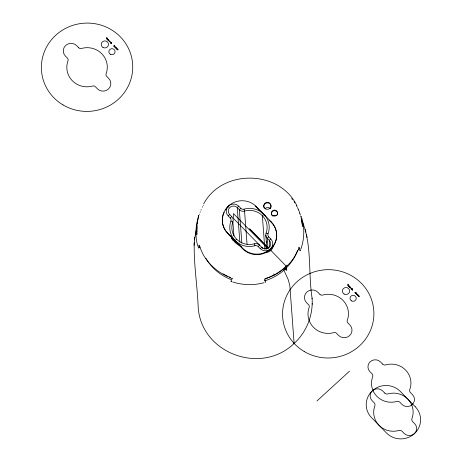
<?xml version="1.0" encoding="UTF-8"?>
<svg xmlns="http://www.w3.org/2000/svg" width="462" height="462" viewBox="0 0 462 462"><rect width="100%" height="100%" fill="white"/><g stroke="black" fill="none" stroke-linecap="round" stroke-linejoin="round"><path stroke-width="0.69" d="M285.083 268.312L285.06 268.208A52.16 8.46 47.6 0 1 284.863 267.689M198.937 245.611L198.868 246.125A8.888 1.773 -44.4 0 1 198.648 246.714L198.475 247.083A7.739 1.542 -44.4 0 0 198.348 247.395L198.308 247.517A5.787 1.155 -44.4 0 0 198.279 247.828L198.469 248.013A2.697 0.537 -44.4 0 0 199.087 247.742L199.174 247.696A12.064 2.408 -44.4 0 0 199.902 247.21L200.086 247.089A38.866 7.756 -44.4 0 0 200.277 246.956M264.726 279.504L266.274 278.395M302.471 221.956C312.058 245.998 308.154 273.002 312.069 298.106C313.34 314.917 306.624 332.097 294.121 343.445L293.942 343.618C260.539 375.739 200.092 352.876 198.134 306.144C197.268 284.985 193.676 263.848 194.248 242.648M194.485 239.945L196.044 230.729M194.04 245.328L194.687 237.301M197.072 225.693L196.777 231.97L196.754 231.375M197.309 223.822L197.505 222.58M198.839 215.644C195.409 225.427 194.976 236.238 197.8 246.223M300.924 248.908C304.325 239.177 304.712 228.419 301.917 218.491M198.718 215.246L196.841 225.427L196.893 234.482L196.8 232.958M197.309 220.894L197.395 220.565M200.098 212.301L200.283 211.729M200.976 209.991L201.207 209.465M298.712 248.914L299.37 247.557M298.608 249.139L294.825 256.329A52.957 51.172 -4.3 0 1 274.509 274.907L267.579 277.922M301.293 217.365L301.438 216.869A5.787 1.155 -44.4 0 0 301.363 216.655L301.311 216.614A7.739 1.542 -44.4 0 0 301.155 216.568L301.114 216.562M231.196 281.479L231 281.289A5.787 1.155 -44.4 0 1 231.035 280.977L231.069 280.856A7.739 1.542 -44.4 0 1 231.202 280.544L231.375 280.174A8.888 1.773 -44.4 0 0 231.589 279.602L232.64 278.159M294.121 343.445L289.836 285.782L288.305 279.822L283.847 270.103M202.298 207.201L202.587 206.647M203.315 205.319L203.494 205.013M203.742 203.684C222.696 168.694 279.932 169.785 296.974 205.965M107.663 39.322C106.907 40.055 107.623 38.779 108.044 39.293M107.917 39.547L107.559 39.876L107.981 39.651M108.235 39.876L107.964 40.286L108.362 39.923M108.247 40.442C107.998 38.843 109.933 41.031 108.345 40.708M110.187 42.423C110.395 40.442 111.498 43.22 110.285 42.689M114.865 46.876L114.536 47.014L115.107 46.685M115.309 47.661C115.09 46.102 116.973 48.221 115.425 47.938M115.927 48.071L116.372 47.829L116.002 48.169M116.17 48.516L116.713 48.175L116.32 48.371M116.719 48.585C115.933 49.336 116.73 48.002 117.1 48.55M116.973 48.805L116.609 49.134L117.036 48.908M117.29 49.134L117.013 49.544L117.417 49.18M117.302 49.7C117.117 48.112 118.971 50.277 117.4 49.965M235.268 242.538L235.123 240.569A19.727 19.063 -4.3 0 1 230.919 221.096A3.113 3.009 -4.3 0 0 230.255 218.018L228.188 215.904L229.701 214.524A5.192 5.018 -4.3 0 1 229.926 207.426A5.192 5.018 -4.3 0 1 237.26 207.611L238.773 206.225L240.841 208.339A3.113 3.009 -4.3 0 0 243.976 209.153A19.727 19.063 -4.3 0 1 263.854 214.293A19.727 19.063 -4.3 0 1 268.058 233.772A3.113 3.009 -4.3 0 0 268.722 236.844L270.784 238.958A7.271 7.022 -4.3 0 1 270.472 248.891L270.513 249.422A19.727 19.063 -4.3 0 1 242.631 248.741L227.691 233.466A19.727 19.063 -4.3 0 1 224.203 212.312M230.255 218.018L231.768 216.638L229.701 214.524M240.841 208.339L239.328 209.719L241.828 242.966M258.137 246.529L259.644 245.143A5.192 5.018 -4.3 0 0 254.418 243.792A17.654 17.059 -4.3 0 1 236.631 239.189L235.123 240.569A19.727 19.063 -4.3 0 0 254.995 245.715A3.113 3.009 -4.3 0 1 258.137 246.529L260.198 248.643A7.271 7.022 -4.3 0 0 270.472 248.891A19.727 19.063 -4.3 0 0 271.321 221.933L256.381 206.658A19.727 19.063 -4.3 0 0 228.499 205.977A19.727 19.063 -4.3 0 0 227.65 232.935L227.691 233.466M268.722 236.844L267.209 238.23L267.948 248.082M260.198 248.643L261.711 247.257A5.192 5.018 -4.3 0 0 269.051 247.436A5.192 5.018 -4.3 0 0 269.271 240.344L270.784 238.958M348.827 285.914C348.071 286.648 348.787 285.372 349.208 285.886M349.081 286.14L348.723 286.469L349.145 286.244M349.399 286.469L349.122 286.879L349.526 286.515M349.411 287.035C349.197 285.476 351.074 287.595 349.526 287.312M351.114 288.912L351.466 288.484M351.351 289.016C351.663 286.994 352.633 289.859 351.432 289.264M356.029 293.468L355.7 293.607L356.271 293.278M356.473 294.254C356.317 292.613 358.119 294.9 356.554 294.502M357.091 294.664L357.536 294.421L357.166 294.756M357.334 295.108L357.877 294.768L357.484 294.964M357.883 295.178C357.12 295.905 357.842 294.629 358.264 295.143M358.137 295.397L357.773 295.726L358.2 295.501M358.454 295.726L358.177 296.136L358.581 295.772M358.466 296.292C358.183 294.744 360.158 296.812 358.581 296.569M316.99 400.935L349.503 371.2M266.666 278.257L267.1 278.101M293.942 343.618L293.237 343.543M263.906 282.756C253.719 285.47 242.769 285.216 232.727 281.993M300.248 250.508L300.381 250.329A5.787 0.941 47.6 0 0 300.312 250.011L300.265 249.89A7.739 1.253 47.6 0 0 300.115 249.572L299.925 249.197A8.888 1.444 47.6 0 1 299.671 248.614L298.614 247.118M301.022 216.551L300.976 216.545A8.888 1.773 -44.4 0 1 300.693 216.424L300.548 216.083M230.919 221.096L232.871 221.76A17.654 17.059 -4.3 0 0 236.631 239.189M263.877 214.593L263.854 214.293L262.341 215.679A17.654 17.059 -4.3 0 1 266.1 233.102L268.058 233.772M229.227 277.171L229.654 277.35M230.041 277.512L231.647 278.696M227.402 276.386L227.085 276.241M226.923 276.166L222.026 273.62A52.957 51.172 -4.3 0 1 202.91 254.077L199.526 246.541M284.852 268.335L284.367 268M348.094 285.851L348.394 285.799M106.924 39.247L107.23 39.206M298.273 249.076L298.972 249.642A12.936 2.096 47.6 0 0 299.555 250.098L299.711 250.213A2.697 0.439 47.6 0 0 300.271 250.537M352.229 290.078L352.529 290.026M111.059 43.474L111.365 43.434M283.986 269.086L284.609 269.323A2.529 0.41 47.6 0 0 284.332 268.832L283.928 268.255M109.679 41.326C110.129 40.396 108.333 41.62 109.511 41.488M350.843 287.918C351.305 286.989 349.509 288.213 350.675 288.08M107.092 38.768L107.386 39.068M111.227 42.995L111.521 43.301M348.256 285.36L348.55 285.66M352.391 289.587L352.685 289.893M107.011 38.843L107.398 39.235M111.146 43.07L111.533 43.463M348.175 285.435L348.562 285.828M352.31 289.662L352.697 290.055M255.151 206A19.727 19.063 -4.3 0 1 256.422 207.19L263.894 214.83M269.028 220.079L271.361 222.465A19.727 19.063 -4.3 0 1 270.513 249.422M249.578 228.632L268.497 247.978M269.848 249.359L285.429 265.355L286.024 267.787A36.238 5.879 47.6 0 0 286.059 268.024L286.151 268.434M249.624 229.227L268.214 248.238M262.924 248.544L233.726 218.688L233.414 213.571L265.101 245.663L266.008 246.945L266.233 249.301M273.591 273.966L274.509 274.907M227.65 232.935L242.59 248.21L242.631 248.741M284.09 268.214L286.521 270.287A2.114 0.341 47.6 0 0 286.665 270.334L286.787 270.276A6.035 0.982 47.6 0 0 286.642 269.571L286.446 269.144A10.591 1.715 47.6 0 1 286.145 268.422M198.989 245.108L199.214 245.657M296.419 205.578L296.592 205.89M296.841 206.364L297.008 206.676M297.332 207.311L297.488 207.629M297.759 208.183L298.169 209.072M298.209 209.153L298.567 209.962M298.671 210.21L298.949 210.874M299.157 211.4L299.492 212.283M299.601 212.578L299.815 213.184M199.266 245.813L199.393 246.177M264.893 280.422L264.749 279.799M300.069 213.952L300.375 215.061M243.976 209.153L244.56 211.076L247.055 244.323M254.418 243.792L254.995 245.715M301.022 217.741L301.328 218.965M305.29 229.498L305.89 232.086M306.473 234.731L307.08 237.358M301.345 218.052L302.518 226.438L302.448 225.502M301.484 219.571L301.853 221.419M199.347 214.472L199.33 214.368A5.787 0.941 47.6 0 1 199.359 214.154M301.975 222.037L302.344 224.526L302.275 223.937M271.321 221.933L271.361 222.465M269.785 247.112L269.271 240.344L267.209 238.23A5.192 5.018 -4.3 0 1 266.1 233.102M266.701 241.106L266.793 242.342M265.806 235.123L266.828 248.672M264.87 249.347L262.341 215.679A17.654 17.059 -4.3 0 0 244.56 211.076A5.192 5.018 -4.3 0 1 239.328 209.719L237.26 207.611L239.853 242.088M256.381 206.658L256.422 207.19M233.939 235.92L232.871 221.76A5.192 5.018 -4.3 0 0 231.768 216.638M238.773 206.225A7.271 7.022 -4.3 0 0 228.499 205.977L228.523 206.271M312.173 303.522L312.191 304.262M312.069 298.106L312.087 298.85M287.069 265.194A50.618 48.914 -4.3 0 1 285.048 267.203M283.46 268.636A50.618 48.914 -4.3 0 1 264.709 278.921M230.729 277.622A50.618 48.914 -4.3 0 1 223.013 273.839M297.62 250.381A50.618 48.914 -4.3 0 1 264.847 280.786M230.867 279.481A50.618 48.914 -4.3 0 1 205.873 258.287M272.95 215.921A3.113 3.009 -4.3 0 1 276.467 215.685M265.038 208.685A3.632 3.511 -4.3 0 1 270.403 208.587M199.925 247.176A7.363 0.37 69.2 0 1 199.827 246.91M291.707 198.504A52.957 51.172 -4.3 0 1 292.51 199.544M294.034 201.675A52.957 51.172 -4.3 0 1 294.75 202.772M299.699 213.34A7.363 1.357 72.7 0 1 299.821 213.698M229.631 277.483A7.363 0.52 22.7 0 1 229.937 277.616M231.814 281.202A2.697 0.537 -44.4 0 1 231.173 281.502M265.003 282.068A2.697 0.439 47.6 0 0 265.494 282.34L265.604 282.138A5.787 0.941 47.6 0 0 265.535 281.82L265.488 281.699A7.739 1.253 47.6 0 0 265.338 281.381L265.165 281.046A8.888 1.444 47.6 0 1 264.893 280.422M266.1 278.291A7.363 0.953 -19.6 0 1 266.568 278.124M241.562 246.644A20.247 19.566 -4.3 0 1 230.532 235.366M263.375 214.241A20.247 19.566 -4.3 0 1 265.2 216.112M227.46 207.629A7.785 7.525 -4.3 0 1 228.967 206.214M273.342 245.559A7.785 7.525 -4.3 0 1 264.963 252.506M232.888 240.332A20.247 19.566 -4.3 0 1 231.312 237.676M264.183 208.039A3.632 3.511 -4.3 0 1 265.275 203.586A3.632 3.511 -4.3 0 1 269.987 203.921A3.632 3.511 -4.3 0 1 270.345 208.477M272.459 215.95A3.113 3.009 -4.3 0 1 272.008 211.925A3.113 3.009 -4.3 0 1 276.114 211.088A3.113 3.009 -4.3 0 1 277.344 214.951M239.276 244.306A19.727 19.063 -4.3 0 1 232.756 238.086M270.472 248.891A19.727 19.063 -4.3 0 1 242.59 248.21M272.597 245.946A7.271 7.022 -4.3 0 1 266.805 251.241M228.188 215.904A7.271 7.022 -4.3 0 1 228.499 205.977M225.439 210.135A19.727 19.063 -4.3 0 1 228.54 206.508A7.271 7.022 -4.3 0 0 228.084 206.964M108.339 40.448L108.876 40.361L108.345 40.413M110.274 42.429L110.811 42.319L110.279 42.417M115.396 47.667L115.933 47.58L115.402 47.632M117.394 49.705L117.925 49.607L117.394 49.705M349.503 287.041L350.034 286.954L349.509 287.006M351.438 289.021L351.975 288.912L351.438 289.01M356.56 294.259L357.097 294.173L356.566 294.236M358.552 296.298L359.089 296.2L358.552 296.298M114.738 45.755L114.264 46.731L114.004 46.027L113.6 46.056L114.738 45.755M355.902 292.348L355.428 293.324L355.168 292.619L354.764 292.648L355.902 292.348M114.599 45.784L114.362 46.229L114.12 45.981L114.593 45.784M355.757 292.377L355.526 292.821L355.284 292.573L355.757 292.377M106.826 37.665L106.399 38.693L107.392 38.248L106.826 37.665M111.377 42.319L110.707 43.099L111.377 42.319M114.871 46.292L114.409 46.881L114.871 46.292M347.99 284.257L347.563 285.285L348.556 284.84L347.99 284.257M352.541 288.912L351.871 289.691L352.541 288.912M356.035 292.885L355.573 293.474L356.035 292.885M78.788 47.805L76.721 45.692A7.785 7.525 -4.3 0 0 65.714 45.42A7.785 7.525 -4.3 0 0 65.379 56.064L67.446 58.177A2.593 2.506 -4.3 0 1 68.001 60.741A20.247 19.566 -4.3 0 0 72.315 80.729A20.247 19.566 -4.3 0 0 92.712 86.007A2.593 2.506 -4.3 0 1 95.328 86.683L97.395 88.796A7.785 7.525 -4.3 0 0 108.397 89.068A7.785 7.525 -4.3 0 0 108.732 78.425L106.67 76.311A2.593 2.506 -4.3 0 1 106.116 73.753A20.247 19.566 -4.3 0 0 101.802 53.759A20.247 19.566 -4.3 0 0 81.404 48.481A2.593 2.506 -4.3 0 1 78.788 47.805M319.952 294.398L317.885 292.284A7.785 7.525 -4.3 0 0 306.878 292.013A7.785 7.525 -4.3 0 0 306.543 302.656L308.61 304.77A2.593 2.506 -4.3 0 1 309.165 307.334A20.247 19.566 -4.3 0 0 313.479 327.321A20.247 19.566 -4.3 0 0 333.876 332.6A2.593 2.506 -4.3 0 1 336.492 333.275L338.559 335.389A7.785 7.525 -4.3 0 0 349.561 335.66A7.785 7.525 -4.3 0 0 349.896 325.017L347.834 322.903A2.593 2.506 -4.3 0 1 347.28 320.345A20.247 19.566 -4.3 0 0 342.966 300.352A20.247 19.566 -4.3 0 0 322.568 295.074A2.593 2.506 -4.3 0 1 319.952 294.398M382.576 364.079L380.509 361.965A7.271 7.022 -4.3 0 0 370.235 361.717A7.271 7.022 -4.3 0 0 369.923 371.65L371.991 373.758A3.113 3.009 -4.3 0 1 372.655 376.836A19.727 19.063 -4.3 0 0 376.859 396.315A19.727 19.063 -4.3 0 0 396.731 401.455A3.113 3.009 -4.3 0 1 399.873 402.269L401.94 404.383A7.271 7.022 -4.3 0 0 412.208 404.631A7.271 7.022 -4.3 0 0 412.526 394.704L410.458 392.59A3.113 3.009 -4.3 0 1 409.794 389.512A19.727 19.063 -4.3 0 0 405.59 370.039A19.727 19.063 -4.3 0 0 385.712 364.893A3.113 3.009 -4.3 0 1 382.576 364.079M415.24 406.693L400.3 391.418A19.727 19.063 -4.3 0 0 372.418 390.737A19.727 19.063 -4.3 0 0 371.569 417.694L386.509 432.969A19.727 19.063 -4.3 0 0 414.391 433.651A19.727 19.063 -4.3 0 0 415.24 406.693M384.759 393.098L382.692 390.985A7.271 7.022 -4.3 0 0 372.418 390.737A7.271 7.022 -4.3 0 0 372.106 400.669L374.174 402.783A3.113 3.009 -4.3 0 1 374.838 405.855A19.727 19.063 -4.3 0 0 379.042 425.335A19.727 19.063 -4.3 0 0 398.914 430.474A3.113 3.009 -4.3 0 1 402.056 431.289L404.117 433.402A7.271 7.022 -4.3 0 0 414.391 433.651A7.271 7.022 -4.3 0 0 414.703 423.723L412.641 421.61A3.113 3.009 -4.3 0 1 411.977 418.532A19.727 19.063 -4.3 0 0 407.773 399.058A19.727 19.063 -4.3 0 0 387.895 393.913A3.113 3.009 -4.3 0 1 384.759 393.098M63.023 104.914A45.686 44.15 -4.3 0 0 132.715 68.364A45.686 44.15 -4.3 0 0 65.431 28.453A45.686 44.15 -4.3 0 0 63.023 104.914M110.326 54.273A3.113 3.009 -4.3 0 0 115.073 51.779A3.113 3.009 -4.3 0 0 110.487 49.059A3.113 3.009 -4.3 0 0 110.326 54.273M102.939 47.424A3.632 3.511 -4.3 0 0 108.478 44.519A3.632 3.511 -4.3 0 0 103.13 41.343A3.632 3.511 -4.3 0 0 102.939 47.424M304.187 351.507A45.686 44.15 -4.3 0 0 373.879 314.957A45.686 44.15 -4.3 0 0 306.595 275.046A45.686 44.15 -4.3 0 0 304.187 351.507M351.49 300.866A3.113 3.009 -4.3 0 0 356.237 298.371A3.113 3.009 -4.3 0 0 351.651 295.651A3.113 3.009 -4.3 0 0 351.49 300.866M344.098 294.017A3.632 3.511 -4.3 0 0 349.642 291.112A3.632 3.511 -4.3 0 0 344.294 287.936A3.632 3.511 -4.3 0 0 344.098 294.017M265.771 208.98A3.632 3.511 -4.2 0 0 270.992 205.561A3.632 3.511 -4.2 0 0 265.344 202.91A3.632 3.511 -4.2 0 0 265.771 208.98M273.111 215.8A3.113 3.009 -4.1 0 0 277.587 212.867A3.113 3.009 -4.1 0 0 272.742 210.603A3.113 3.009 -4.1 0 0 273.111 215.8"/></g></svg>
